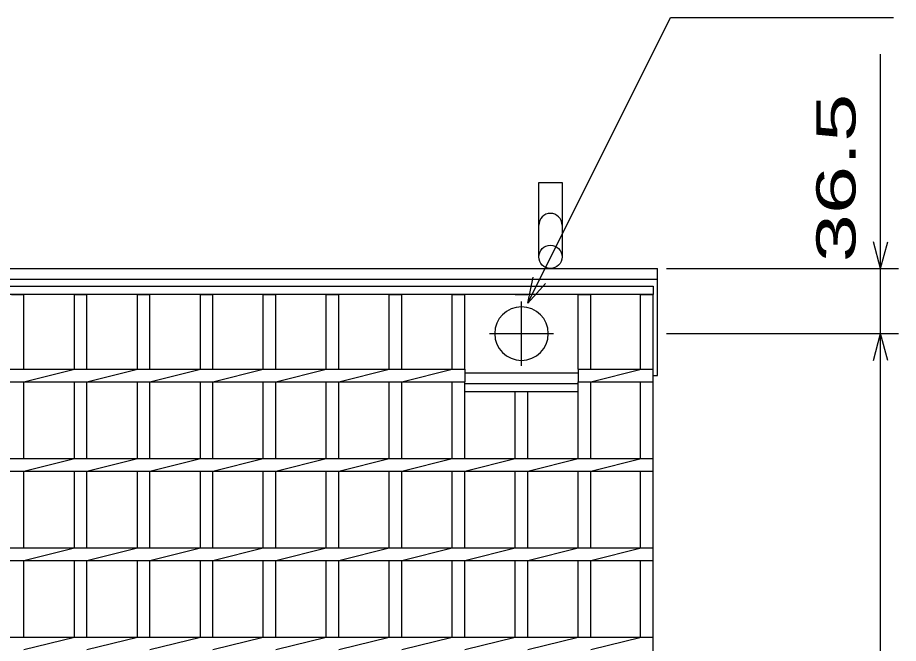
# Model space of a CAD drawing. Units: millimetres, scale not verified. Extents: x -1820 to 1731, y -1282 to 1054.
# Drawn here: x -709.1 to -215.5, y 224 to 574.5 of the extents above; entities that cross this region are included whole.
import ezdxf
from ezdxf.enums import TextEntityAlignment as Align

# ---------------------------------------------------------------- set-up
doc = ezdxf.new("R2010")
doc.units = ezdxf.units.MM
doc.header["$LTSCALE"] = 10
doc.linetypes.add('CHAIN', pattern=[18.5, 12, -1.5, 3.5, -1.5])
for name, color, linetype, lineweight in [('16', 3, 'Continuous', 25), ('19', 6, 'Continuous', 25), ('22', 4, 'Continuous', 25)]:
    doc.layers.add(name, color=color, linetype=linetype, lineweight=lineweight)
doc.styles.add('ベクトル', font='')
doc.styles.get('ベクトル').set_extended_font_data('ベクトル')

msp = doc.modelspace()

# ---------------------------------------------------------------- linework, layer by layer
at = {"layer": '16'}
for p, q in [((-1348, 424), (-353, 424)), ((-353, 424), (-353, 419.5)), ((-353, 419.5), (-1348, 419.5)), ((-712.6, 419.5), (-705.6, 419.5)), ((-705.6, 377.5), (-705.6, 419.5)), ((-677.3, 377.5), (-677.3, 419.5)), ((-677.3, 419.5), (-670.3, 419.5)), ((-670.3, 377.5), (-670.3, 419.5)), ((-642, 377.5), (-642, 419.5)), ((-642, 419.5), (-635, 419.5)), ((-635, 377.5), (-635, 419.5)), ((-606.7, 377.5), (-606.7, 419.5)), ((-606.7, 419.5), (-599.7, 419.5)), ((-599.7, 377.5), (-599.7, 419.5)), ((-571.4, 377.5), (-571.4, 419.5)), ((-571.4, 419.5), (-564.4, 419.5)), ((-564.4, 377.5), (-564.4, 419.5)), ((-536.1, 377.5), (-536.1, 419.5)), ((-536.1, 419.5), (-529.1, 419.5)), ((-529.1, 377.5), (-529.1, 419.5)), ((-500.8, 377.5), (-500.8, 419.5)), ((-500.8, 419.5), (-493.8, 419.5)), ((-493.8, 377.5), (-493.8, 419.5)), ((-465.5, 377.5), (-465.5, 419.5)), ((-465.5, 419.5), (-458.5, 419.5)), ((-458.5, 377.5), (-458.5, 419.5)), ((-430.2, 419.5), (-423.2, 419.5)), ((-394.9, 377.5), (-394.9, 419.5)), ((-394.9, 419.5), (-387.9, 419.5)), ((-387.9, 377.5), (-387.9, 419.5)), ((-360, 377.5), (-360, 419.5)), ((-360, 419.5), (-353, 419.5)), ((-353, -121.5), (-353, 419.5)), ((-1242.1, 377.5), (-458.5, 377.5)), ((-705.6, 370.5), (-677.3, 377.5)), ((-670.3, 370.5), (-642, 377.5)), ((-635, 370.5), (-606.7, 377.5)), ((-599.7, 370.5), (-571.4, 377.5)), ((-564.4, 370.5), (-536.1, 377.5)), ((-529.1, 370.5), (-500.8, 377.5)), ((-493.8, 370.5), (-465.5, 377.5)), ((-458.5, 377.5), (-458.5, 370.5)), ((-458.5, 375.5), (-394.9, 375.5)), ((-394.9, 377.5), (-353, 377.5)), ((-394.9, 377.5), (-394.9, 370.5)), ((-387.9, 370.5), (-359.6, 377.5)), ((-353, 370.5), (-353, 377.5)), ((-1242.1, 370.5), (-458.5, 370.5)), ((-705.6, 327.5), (-705.6, 370.5)), ((-677.3, 327.5), (-677.3, 370.5)), ((-670.3, 327.5), (-670.3, 370.5)), ((-642, 327.5), (-642, 370.5)), ((-635, 327.5), (-635, 370.5)), ((-606.7, 327.5), (-606.7, 370.5)), ((-599.7, 327.5), (-599.7, 370.5)), ((-571.4, 327.5), (-571.4, 370.5)), ((-564.4, 327.5), (-564.4, 370.5)), ((-536.1, 327.5), (-536.1, 370.5)), ((-529.1, 327.5), (-529.1, 370.5)), ((-500.8, 327.5), (-500.8, 370.5)), ((-493.8, 327.5), (-493.8, 370.5)), ((-465.5, 327.5), (-465.5, 370.5)), ((-458.5, 327.5), (-458.5, 370.5)), ((-394.9, 370.5), (-353, 370.5)), ((-394.9, 327.5), (-394.9, 370.5)), ((-387.9, 327.5), (-387.9, 370.5)), ((-360, 327.5), (-360, 370.5)), ((-458.5, 369.5), (-394.9, 369.5)), ((-458.5, 365), (-458.5, 369.5)), ((-394.9, 365), (-394.9, 369.5)), ((-458.5, 365), (-394.9, 365)), ((-430.2, 327.5), (-430.2, 365)), ((-423.2, 327.5), (-423.2, 365)), ((-1348, 327.5), (-353, 327.5)), ((-705.6, 320.5), (-677.3, 327.5)), ((-670.3, 320.5), (-642, 327.5)), ((-635, 320.5), (-606.7, 327.5)), ((-599.7, 320.5), (-571.4, 327.5)), ((-564.4, 320.5), (-536.1, 327.5)), ((-529.1, 320.5), (-500.8, 327.5)), ((-493.8, 320.5), (-465.5, 327.5)), ((-458.5, 320.5), (-430.2, 327.5)), ((-423.2, 320.5), (-394.9, 327.5)), ((-387.9, 320.5), (-359.6, 327.5)), ((-353, 320.5), (-353, 327.5)), ((-1348, 320.5), (-353, 320.5)), ((-705.6, 277.5), (-705.6, 320.5)), ((-677.3, 277.5), (-677.3, 320.5)), ((-670.3, 277.5), (-670.3, 320.5)), ((-642, 277.5), (-642, 320.5)), ((-635, 277.5), (-635, 320.5)), ((-606.7, 277.5), (-606.7, 320.5)), ((-599.7, 277.5), (-599.7, 320.5)), ((-571.4, 277.5), (-571.4, 320.5)), ((-564.4, 277.5), (-564.4, 320.5)), ((-536.1, 277.5), (-536.1, 320.5)), ((-529.1, 277.5), (-529.1, 320.5)), ((-500.8, 277.5), (-500.8, 320.5)), ((-493.8, 277.5), (-493.8, 320.5)), ((-465.5, 277.5), (-465.5, 320.5)), ((-458.5, 277.5), (-458.5, 320.5)), ((-430.2, 277.5), (-430.2, 320.5)), ((-423.2, 277.5), (-423.2, 320.5)), ((-394.9, 277.5), (-394.9, 320.5)), ((-387.9, 277.5), (-387.9, 320.5)), ((-360, 277.5), (-360, 320.5)), ((-1348, 277.5), (-353, 277.5)), ((-705.6, 270.5), (-677.3, 277.5)), ((-670.3, 270.5), (-642, 277.5)), ((-635, 270.5), (-606.7, 277.5)), ((-599.7, 270.5), (-571.4, 277.5)), ((-564.4, 270.5), (-536.1, 277.5)), ((-529.1, 270.5), (-500.8, 277.5)), ((-493.8, 270.5), (-465.5, 277.5)), ((-458.5, 270.5), (-430.2, 277.5)), ((-423.2, 270.5), (-394.9, 277.5)), ((-387.9, 270.5), (-359.6, 277.5)), ((-353, 270.5), (-353, 277.5)), ((-1348, 270.5), (-353, 270.5)), ((-705.6, 227.5), (-705.6, 270.5)), ((-677.3, 227.5), (-677.3, 270.5)), ((-670.3, 227.5), (-670.3, 270.5)), ((-642, 227.5), (-642, 270.5)), ((-635, 227.5), (-635, 270.5)), ((-606.7, 227.5), (-606.7, 270.5)), ((-599.7, 227.5), (-599.7, 270.5)), ((-571.4, 227.5), (-571.4, 270.5)), ((-564.4, 227.5), (-564.4, 270.5)), ((-536.1, 227.5), (-536.1, 270.5)), ((-529.1, 227.5), (-529.1, 270.5)), ((-500.8, 227.5), (-500.8, 270.5)), ((-493.8, 227.5), (-493.8, 270.5)), ((-465.5, 227.5), (-465.5, 270.5)), ((-458.5, 227.5), (-458.5, 270.5)), ((-430.2, 227.5), (-430.2, 270.5)), ((-423.2, 227.5), (-423.2, 270.5)), ((-394.9, 227.5), (-394.9, 270.5)), ((-387.9, 227.5), (-387.9, 270.5)), ((-360, 227.5), (-360, 270.5)), ((-1348, 227.5), (-353, 227.5)), ((-705.6, 220.5), (-677.3, 227.5)), ((-670.3, 220.5), (-642, 227.5)), ((-635, 220.5), (-606.7, 227.5)), ((-599.7, 220.5), (-571.4, 227.5)), ((-564.4, 220.5), (-536.1, 227.5)), ((-529.1, 220.5), (-500.8, 227.5)), ((-493.8, 220.5), (-465.5, 227.5)), ((-458.5, 220.5), (-430.2, 227.5)), ((-423.2, 220.5), (-394.9, 227.5)), ((-387.9, 220.5), (-359.6, 227.5)), ((-353, 220.5), (-353, 227.5))]:
    msp.add_line(p, q, dxfattribs=at)
at = {"layer": '16', "linetype": 'CHAIN'}
for p, q in [((-426.7, 379.5), (-426.7, 415.5)), ((-444.7, 397.5), (-408.7, 397.5))]:
    msp.add_line(p, q, dxfattribs=at)
at = {"layer": '16'}
for start, end in [(90, 270), (270, 90)]:
    msp.add_arc((-426.7, 397.5), 15, start, end, dxfattribs=at)
at = {"layer": '19'}
for p, q in [((-417, 440.5), (-417, 482.12)), ((-417, 482.12), (-404, 482.12)), ((-404, 482.12), (-404, 440.5)), ((-1350.5, 434), (-350.5, 434)), ((-350.5, 374), (-350.5, 434)), ((-1350.5, 428), (-350.5, 428)), ((-353, 374), (-350.5, 374))]:
    msp.add_line(p, q, dxfattribs=at)
msp.add_circle((-410.5, 440.5), 6.5, dxfattribs=at)
msp.add_arc((-410.5, 458.34), 6.5, 0, 180, dxfattribs=at)
at = {"layer": '22'}
for p, q in [((-423.2, 414.5), (-343.2, 574.5)), ((-343.2, 574.5), (-218.2, 574.5)), ((-225.5, 434), (-225.5, 554)), ((-225.5, 434), (-229.5, 449)), ((-225.5, 434), (-221.5, 449)), ((-345.5, 434), (-215.5, 434)), ((-225.5, 397.5), (-225.5, 434)), ((-423.2, 414.5), (-420.2, 429.1)), ((-423.2, 414.5), (-413.2, 425.5)), ((-345.5, 397.5), (-215.5, 397.5)), ((-229.5, 382.5), (-225.5, 397.5)), ((-221.5, 382.5), (-225.5, 397.5)), ((-225.5, -99.5), (-225.5, 397.5))]:
    msp.add_line(p, q, dxfattribs=at)

# ---------------------------------------------------------------- texts
at = {"layer": '22', "color": 2, "style": 'ベクトル', "width": 1.65}
msp.add_text(' 36.5 ', height=21.99, rotation=90, dxfattribs=at).set_placement((-250.5, 424), align=Align.MIDDLE_LEFT)

doc.saveas('drawing.dxf')
